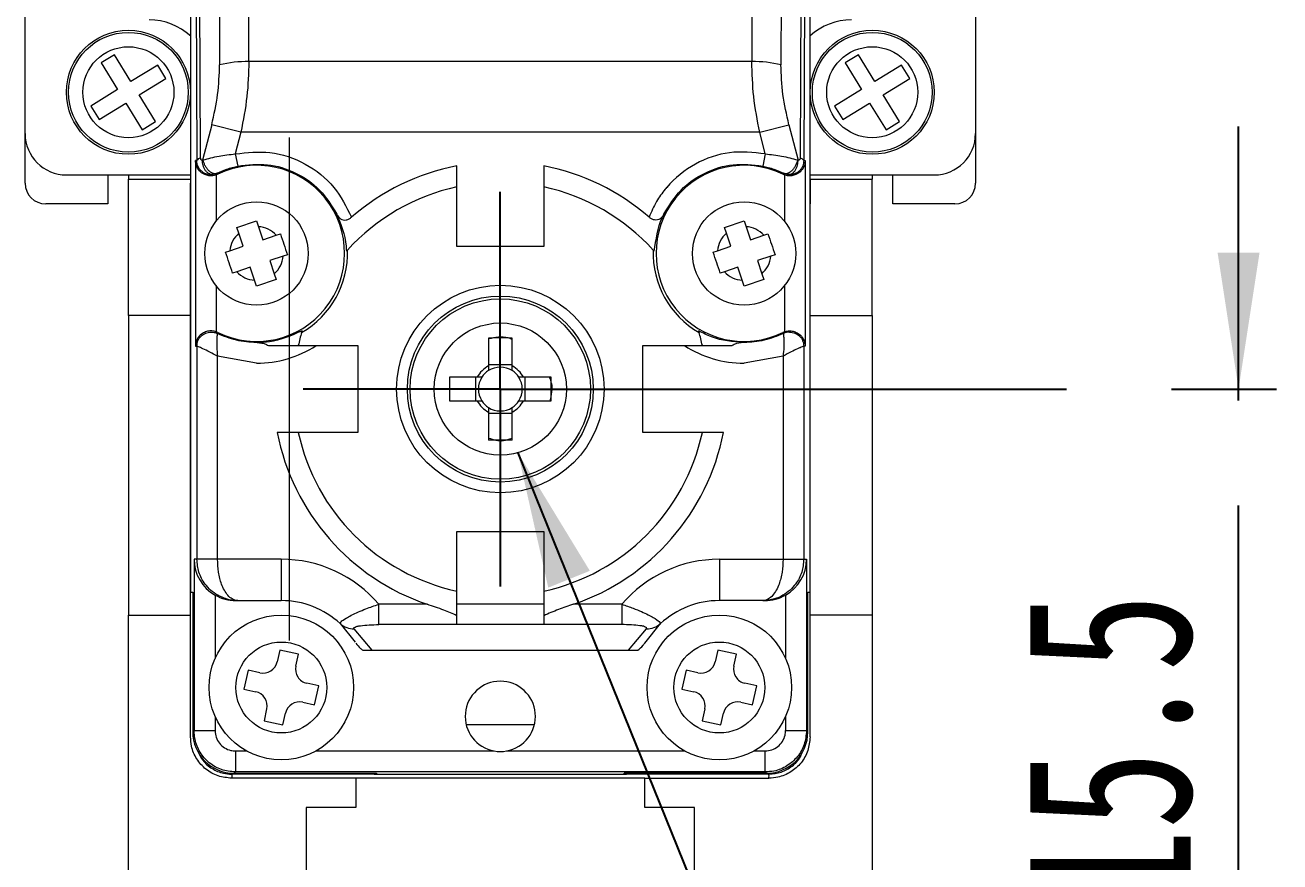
# Model space of a CAD drawing. Header units: millimetres. Extents: x 5 to 415, y -41 to 292.
# Drawn here: x 30.02 to 60.39, y 72.34 to 92.58 of the extents above; entities that cross this region are included whole.
import ezdxf

# ---------------------------------------------------------------- set-up
doc = ezdxf.new("R2010")
doc.units = ezdxf.units.MM
doc.linetypes.add('CENTERX2', pattern=[20.32, 12.7, -2.54, 2.54, -2.54])
doc.layers.add('CENTER_LINE', color=7, linetype='CENTERX2')
doc.styles.add('SLDTEXTSTYLE0', font='TXT', dxfattribs={"width": 0.7})
doc.dimstyles.new('SLDDIMSTYLE4', dxfattribs={"dimtxt": 4, "dimasz": 3.302, "dimexe": 0, "dimexo": 0.0625, "dimgap": 1, "dimtad": 1, "dimdec": 1, "dimrnd": 1e-09, "dimzin": 12, "dimdsep": 46, "dimtxsty": 'SLDTEXTSTYLE0', "dimsah": 1, "dimcen": 0.09, "dimadec": 0, "dimazin": 3, "dimtfac": 1, "dimtdec": 1, "dimtmove": 0, "dimatfit": 0, "dimfxl": 1, "dimfrac": 2, "dimtolj": 1, "dimtzin": 12, "dimarcsym": 0})
doc.dimstyles.new('SLDDIMSTYLE6', dxfattribs={"dimtxt": 0.18, "dimasz": 3.302, "dimexe": 0, "dimexo": 0.0625, "dimgap": 0, "dimtad": 0, "dimtih": 1, "dimtoh": 1, "dimdec": 0, "dimrnd": 1e-09, "dimzin": 0, "dimdsep": 46, "dimtxsty": 'Standard', "dimsah": 1, "dimcen": 0.09, "dimadec": 0, "dimazin": 0, "dimtfac": 3.302, "dimtdec": 0, "dimtofl": 0, "dimtmove": 0, "dimatfit": 3, "dimfxl": 1, "dimfrac": 2, "dimtolj": 1, "dimtzin": 0, "dimarcsym": 0})

# ---------------------------------------------------------------- blocks, each defined once
blk = doc.blocks.new('_D_31')
at = {"layer": 'CENTER_LINE'}
for p, q in [((59.385, 83.777), (59.385, 90.127)), ((42.52, 83.777), (60.385, 83.777)), ((59.385, 68.257), (59.385, 83.777)), ((49.97, 68.257), (60.385, 68.257)), ((59.385, 68.257), (59.385, 61.907))]:
    blk.add_line(p, q, dxfattribs=at)
for points in [[(59.385, 83.777), (59.893, 87.079), (58.877, 87.079)], [(59.385, 68.257), (58.877, 64.955), (59.893, 64.955)]]:
    blk.add_solid(points, dxfattribs=at)
at = {"layer": 'CENTER_LINE', "insert": (54.229, 71.222), "char_height": 4, "attachment_point": 1, "rotation": 90, "style": 'SLDTEXTSTYLE0'}
blk.add_mtext('15.5', dxfattribs=at)
blk = doc.blocks.new('SW_CENTERMARKSYMBOL_10')
at = {"layer": 'CENTER_LINE', "color": 0}
for p, q in [((0, 2.5), (0, 4.775)), ((0, 0), (0, 2.5)), ((-2.5, 0), (-4.775, 0)), ((0, 0), (-2.5, 0)), ((0, 0), (0, -2.5)), ((0, 0), (2.5, 0)), ((2.5, 0), (4.775, 0)), ((0, -2.5), (0, -4.775))]:
    blk.add_line(p, q, dxfattribs=at)

msp = doc.modelspace()

# ---------------------------------------------------------------- linework, layer by layer
at = {"color": 7, "linetype": 'Continuous', "lineweight": 18}
for p, q in [((34.028, 78.859), (34.028, 97.557)), ((34.726, 97.542), (34.727, 91.622)), ((35.434, 91.698), (35.434, 97.644)), ((47.605, 97.643), (47.605, 91.698)), ((48.313, 97.542), (48.312, 91.622)), ((34.137, 97.359), (34.175, 89.304)), ((34.263, 89.359), (34.225, 97.412)), ((48.814, 97.412), (48.776, 89.359)), ((48.902, 97.359), (48.864, 89.304)), ((49.014, 78.859), (49.014, 93.846)), ((30.02, 89.957), (30.02, 93.207)), ((53.02, 93.207), (53.02, 89.957)), ((32.185, 91.866), (31.861, 91.668)), ((32.582, 91.218), (32.185, 91.866)), ((50.185, 91.866), (49.861, 91.668)), ((50.582, 91.218), (50.185, 91.866)), ((31.861, 91.668), (32.258, 91.02)), ((33.23, 91.615), (32.582, 91.218)), ((33.429, 91.291), (33.23, 91.615)), ((47.605, 91.698), (35.434, 91.698)), ((49.861, 91.668), (50.258, 91.02)), ((51.23, 91.615), (50.582, 91.218)), ((51.429, 91.291), (51.23, 91.615)), ((32.781, 90.894), (33.429, 91.291)), ((50.781, 90.894), (51.429, 91.291)), ((32.258, 91.02), (31.61, 90.623)), ((33.178, 90.246), (32.781, 90.894)), ((50.258, 91.02), (49.61, 90.623)), ((51.178, 90.246), (50.781, 90.894)), ((31.61, 90.623), (31.809, 90.298)), ((31.809, 90.298), (32.457, 90.695)), ((32.457, 90.695), (32.854, 90.047)), ((49.61, 90.623), (49.809, 90.298)), ((49.809, 90.298), (50.457, 90.695)), ((50.457, 90.695), (50.854, 90.047)), ((32.854, 90.047), (33.178, 90.246)), ((50.854, 90.047), (51.178, 90.246)), ((30.02, 88.757), (30.02, 89.957)), ((34.536, 90.173), (34.314, 89.316)), ((35.243, 89.99), (34.536, 90.173)), ((35.243, 89.99), (35.107, 89.466)), ((47.796, 89.99), (35.243, 89.99)), ((47.796, 89.99), (48.503, 90.173)), ((47.932, 89.466), (47.796, 89.99)), ((48.503, 90.173), (48.725, 89.316)), ((53.02, 89.957), (53.02, 88.757)), ((34.175, 89.304), (34.142, 89.304)), ((34.142, 89.304), (34.142, 84.814)), ((34.314, 89.316), (34.331, 89.319)), ((35.107, 89.466), (35.17, 89.172)), ((47.932, 89.466), (47.869, 89.172)), ((48.725, 89.316), (48.708, 89.319)), ((48.864, 89.304), (48.897, 89.304)), ((48.897, 89.304), (48.897, 84.814)), ((34.67, 88.996), (34.572, 88.965)), ((34.682, 88.972), (34.67, 88.996)), ((40.47, 88.665), (40.47, 89.175)), ((42.57, 89.175), (42.57, 88.665)), ((48.369, 88.996), (48.357, 88.972)), ((48.467, 88.965), (48.369, 88.996)), ((31.02, 88.957), (34.028, 88.957)), ((32.02, 88.957), (32.02, 88.257)), ((32.52, 88.957), (32.52, 88.857)), ((32.52, 85.557), (32.52, 88.857)), ((32.52, 88.857), (34.02, 88.857)), ((34.02, 88.857), (34.02, 88.257)), ((34.02, 88.857), (34.028, 88.857)), ((34.02, 84.809), (34.02, 88.759)), ((34.02, 88.759), (34.028, 88.759)), ((49.014, 88.957), (52.02, 88.957)), ((49.014, 88.857), (49.02, 88.857)), ((49.02, 88.759), (49.014, 88.759)), ((49.02, 88.857), (49.02, 88.257)), ((49.02, 88.857), (50.52, 88.857)), ((49.02, 84.809), (49.02, 88.759)), ((50.52, 88.957), (50.52, 88.857)), ((50.52, 85.557), (50.52, 88.857)), ((51.02, 88.257), (51.02, 88.957)), ((40.47, 87.227), (40.47, 88.665)), ((42.57, 88.665), (42.57, 87.227)), ((32.02, 88.257), (30.52, 88.257)), ((52.52, 88.257), (51.02, 88.257)), ((35.144, 87.688), (35.618, 87.847)), ((35.618, 87.847), (35.666, 87.705)), ((46.944, 87.688), (47.418, 87.847)), ((47.418, 87.847), (47.466, 87.705)), ((35.192, 87.546), (35.144, 87.688)), ((35.298, 87.23), (35.192, 87.546)), ((35.666, 87.705), (35.772, 87.389)), ((35.772, 87.389), (36.097, 87.498)), ((36.097, 87.498), (36.197, 87.532)), ((46.992, 87.546), (46.944, 87.688)), ((47.098, 87.23), (46.992, 87.546)), ((47.466, 87.705), (47.572, 87.389)), ((47.572, 87.389), (47.897, 87.498)), ((47.897, 87.498), (47.997, 87.532)), ((34.973, 87.121), (35.298, 87.23)), ((42.57, 87.227), (40.47, 87.227)), ((46.773, 87.121), (47.098, 87.23)), ((34.872, 87.087), (34.973, 87.121)), ((36.266, 86.992), (35.941, 86.883)), ((35.941, 86.883), (36.047, 86.567)), ((36.367, 87.026), (36.266, 86.992)), ((37.794, 87.111), (37.819, 87.139)), ((45.22, 87.139), (45.246, 87.111)), ((46.672, 87.087), (46.773, 87.121)), ((48.066, 86.992), (47.741, 86.883)), ((47.741, 86.883), (47.847, 86.567)), ((48.167, 87.026), (48.066, 86.992)), ((35.143, 86.615), (35.042, 86.581)), ((35.467, 86.724), (35.143, 86.615)), ((35.573, 86.408), (35.467, 86.724)), ((36.047, 86.567), (36.095, 86.425)), ((46.943, 86.615), (46.842, 86.581)), ((47.267, 86.724), (46.943, 86.615)), ((47.373, 86.408), (47.267, 86.724)), ((47.847, 86.567), (47.895, 86.425)), ((35.621, 86.266), (35.573, 86.408)), ((36.095, 86.425), (35.621, 86.266)), ((47.421, 86.266), (47.373, 86.408)), ((47.895, 86.425), (47.421, 86.266)), ((34.02, 85.557), (32.52, 85.557)), ((32.52, 85.557), (32.52, 78.307)), ((49.02, 85.557), (50.52, 85.557)), ((50.52, 85.557), (50.52, 78.307)), ((34.67, 85.122), (34.682, 85.145)), ((36.711, 85.148), (36.722, 85.184)), ((46.317, 85.184), (46.328, 85.148)), ((48.357, 85.145), (48.369, 85.122)), ((34.02, 79.409), (34.02, 84.809)), ((34.142, 84.814), (34.177, 84.814)), ((34.177, 84.814), (34.177, 79.659)), ((35.635, 84.902), (35.62, 84.902)), ((35.908, 84.827), (36.631, 84.827)), ((36.631, 84.827), (38.07, 84.827)), ((38.07, 84.827), (38.07, 82.727)), ((41.52, 85.012), (41.234, 85.009)), ((41.234, 85.009), (41.234, 84.334)), ((41.806, 85.009), (41.52, 85.012)), ((41.806, 84.334), (41.806, 85.009)), ((44.97, 84.827), (46.408, 84.827)), ((44.97, 82.727), (44.97, 84.827)), ((46.408, 84.827), (47.131, 84.827)), ((47.42, 84.902), (47.404, 84.902)), ((48.862, 84.814), (48.862, 79.659)), ((48.897, 84.814), (48.862, 84.814)), ((49.02, 79.409), (49.02, 84.809)), ((35.62, 84.402), (34.677, 84.575)), ((34.677, 79.659), (34.677, 84.575)), ((48.362, 84.574), (47.42, 84.402)), ((48.362, 84.574), (48.362, 79.659)), ((41.234, 84.369), (41.806, 84.369)), ((40.962, 84.063), (40.287, 84.063)), ((40.287, 84.063), (40.287, 83.491)), ((40.928, 83.491), (40.928, 84.063)), ((42.752, 84.063), (42.077, 84.063)), ((42.112, 84.063), (42.112, 83.491)), ((42.752, 83.491), (42.752, 84.063)), ((40.287, 83.491), (40.962, 83.491)), ((41.234, 83.219), (41.234, 82.544)), ((41.806, 82.544), (41.806, 83.219)), ((42.077, 83.491), (42.752, 83.491)), ((41.806, 83.185), (41.234, 83.185)), ((36.631, 82.727), (36.121, 82.727)), ((38.07, 82.727), (36.631, 82.727)), ((46.408, 82.727), (44.97, 82.727)), ((46.918, 82.727), (46.408, 82.727)), ((41.52, 82.541), (41.234, 82.544)), ((41.806, 82.544), (41.52, 82.541)), ((40.47, 78.888), (40.47, 80.327)), ((40.47, 80.327), (42.57, 80.327)), ((42.57, 80.327), (42.57, 78.888)), ((34.177, 79.659), (34.109, 79.659)), ((34.109, 79.659), (34.109, 75.513)), ((36.22, 79.659), (34.677, 79.659)), ((36.22, 79.659), (36.22, 78.659)), ((46.82, 79.659), (48.362, 79.659)), ((46.82, 79.659), (46.82, 78.659)), ((48.362, 79.659), (48.862, 79.659)), ((48.862, 79.659), (48.931, 79.659)), ((48.931, 79.659), (48.931, 75.513)), ((34.02, 79.409), (34.023, 79.409)), ((34.023, 75.359), (34.023, 79.409)), ((49.016, 79.409), (49.02, 79.409)), ((49.016, 75.359), (49.016, 79.409)), ((34.028, 78.859), (34.077, 78.859)), ((34.077, 78.859), (34.077, 75.481)), ((34.617, 78.793), (34.617, 77.26)), ((35.117, 78.659), (35.168, 78.659)), ((35.168, 78.659), (36.22, 78.659)), ((40.47, 78.294), (40.47, 78.888)), ((42.57, 78.888), (42.57, 78.294)), ((47.871, 78.659), (46.82, 78.659)), ((47.871, 78.659), (47.922, 78.659)), ((48.422, 78.793), (48.422, 77.26)), ((48.962, 78.859), (49.014, 78.859)), ((48.962, 75.481), (48.962, 78.859)), ((39.751, 78.569), (38.58, 78.569)), ((42.57, 78.569), (40.47, 78.569)), ((44.459, 78.569), (43.288, 78.569)), ((44.459, 78.569), (44.459, 78.078)), ((32.52, 69.257), (32.52, 78.307)), ((32.52, 78.307), (34.023, 78.307)), ((37.644, 78.101), (38.007, 77.654)), ((40.47, 78.078), (38.58, 78.078)), ((40.47, 78.078), (40.47, 78.294)), ((42.57, 78.078), (40.47, 78.078)), ((42.57, 78.294), (42.57, 78.078)), ((44.459, 78.078), (42.57, 78.078)), ((45.015, 77.633), (45.395, 78.101)), ((50.52, 78.307), (49.016, 78.307)), ((50.52, 78.307), (50.52, 69.257)), ((38.417, 77.459), (37.984, 77.978)), ((44.622, 77.459), (45.055, 77.978)), ((36.181, 77.461), (36.118, 77.177)), ((36.637, 77.36), (36.181, 77.461)), ((38.417, 77.459), (44.622, 77.459)), ((46.781, 77.461), (46.718, 77.177)), ((47.237, 77.36), (46.781, 77.461)), ((36.574, 77.075), (36.637, 77.36)), ((47.174, 77.075), (47.237, 77.36)), ((35.416, 76.974), (35.315, 76.518)), ((35.701, 76.911), (35.416, 76.974)), ((46.016, 76.974), (45.915, 76.518)), ((46.301, 76.911), (46.016, 76.974)), ((37.124, 76.595), (36.84, 76.658)), ((37.023, 76.139), (37.124, 76.595)), ((47.724, 76.595), (47.44, 76.658)), ((47.623, 76.139), (47.724, 76.595)), ((35.315, 76.518), (35.6, 76.455)), ((45.915, 76.518), (46.2, 76.455)), ((35.865, 76.038), (35.802, 75.753)), ((36.258, 75.652), (36.321, 75.937)), ((36.738, 76.202), (37.023, 76.139)), ((46.465, 76.038), (46.402, 75.753)), ((46.858, 75.652), (46.921, 75.937)), ((47.338, 76.202), (47.623, 76.139)), ((34.617, 75.853), (34.617, 75.513)), ((35.802, 75.753), (36.258, 75.652)), ((42.345, 75.657), (40.694, 75.657)), ((46.402, 75.753), (46.858, 75.652)), ((48.422, 75.853), (48.422, 75.513)), ((34.109, 75.513), (34.077, 75.481)), ((34.109, 75.513), (34.617, 75.513)), ((48.422, 75.513), (48.931, 75.513)), ((48.931, 75.513), (48.962, 75.481)), ((35.108, 75.022), (35.379, 75.022)), ((35.108, 75.022), (35.108, 74.513)), ((37.06, 75.022), (41.372, 75.022)), ((41.667, 75.022), (45.979, 75.022)), ((47.66, 75.022), (47.931, 75.022)), ((47.931, 74.513), (47.931, 75.022)), ((38.47, 74.46), (35.019, 74.46)), ((35.108, 74.513), (35.077, 74.482)), ((35.077, 74.482), (38.52, 74.482)), ((47.931, 74.513), (35.108, 74.513)), ((38.47, 74.482), (38.47, 74.46)), ((38.47, 74.448), (38.47, 74.46)), ((44.57, 74.448), (38.47, 74.448)), ((38.52, 74.482), (38.52, 74.459)), ((38.52, 74.459), (44.52, 74.459)), ((47.962, 74.482), (44.52, 74.482)), ((44.52, 74.459), (44.52, 74.482)), ((44.57, 74.482), (44.57, 74.46)), ((48.02, 74.46), (44.57, 74.46)), ((44.57, 74.448), (44.57, 74.46)), ((47.931, 74.513), (47.962, 74.482)), ((38.02, 74.362), (35.019, 74.362)), ((38.02, 74.375), (45.02, 74.375)), ((38.02, 74.362), (38.02, 74.375)), ((38.02, 74.362), (38.02, 73.657)), ((45.02, 74.362), (45.02, 74.375)), ((45.02, 73.657), (45.02, 74.362)), ((45.02, 74.362), (48.02, 74.362)), ((38.02, 73.657), (36.82, 73.657)), ((36.82, 73.657), (36.82, 68.257)), ((46.22, 73.657), (45.02, 73.657)), ((46.22, 68.257), (46.22, 73.657))]:
    msp.add_line(p, q, dxfattribs=at)
at = {"color": 8, "linetype": 'Continuous', "lineweight": 18}
for p, q in [((34.572, 88.965), (34.498, 88.961)), ((34.642, 88.956), (34.642, 87.835)), ((48.397, 88.956), (48.397, 87.835)), ((48.558, 88.965), (48.467, 88.965)), ((34.642, 86.278), (34.642, 85.162)), ((48.397, 86.278), (48.397, 85.162))]:
    msp.add_line(p, q, dxfattribs=at)
at = {"color": 7, "linetype": 'Continuous', "lineweight": 18, "flags": 128}
msp.add_lwpolyline([(38.58, 78.078), (38.58, 78.102), (38.58, 78.14), (38.58, 78.19), (38.58, 78.252), (38.58, 78.322), (38.58, 78.4), (38.58, 78.483), (38.58, 78.569)], dxfattribs=at)
at = {"color": 7, "linetype": 'Continuous', "lineweight": 18}
for centre, radius in [((32.52, 90.957), 1.5), ((32.52, 90.957), 1.449), ((50.52, 90.957), 1.5), ((50.52, 90.957), 1.449), ((32.52, 90.957), 1.101), ((50.52, 90.957), 1.101), ((35.62, 87.057), 1.25), ((47.42, 87.057), 1.25), ((41.52, 83.777), 2.51), ((41.52, 83.777), 2.25), ((41.52, 83.777), 2.182), ((41.52, 83.777), 1.598), ((36.22, 76.557), 1.75), ((46.82, 76.557), 1.75), ((36.22, 76.557), 1.1), ((46.82, 76.557), 1.1)]:
    msp.add_circle(centre, radius, dxfattribs=at)
for centre, radius, start, end in [((33.02, 91.207), 1.5, 47.7408, 90), ((50.02, 91.207), 1.5, 90, 132.0792), ((35.393, 88.738), 2.96, 89.2196, 103.0186), ((47.646, 88.738), 2.96, 76.9814, 90.7804), ((31.02, 89.957), 1, 180, 270), ((52.02, 89.957), 1, 270, 0), ((34.268, 89.253), 0.106, 92.8684, 151.1559), ((48.771, 89.253), 0.106, 28.8451, 87.1312), ((34.52, 89.304), 0.369, 289.3449, 296.1039), ((35.62, 87.059), 2.131, 243.8961, 116.1039), ((41.52, 83.777), 5.5, 101.0058, 130.8906), ((41.52, 83.777), 5.5, 49.1094, 78.9942), ((47.42, 87.059), 2.131, 63.8961, 296.1039), ((48.52, 89.304), 0.369, 243.8961, 250.6551), ((30.52, 88.757), 0.5, 180, 270), ((52.52, 88.757), 0.5, 270, 0), ((41.52, 83.777), 5, 102.1224, 137.7437), ((41.52, 83.777), 5, 42.2563, 77.8776), ((35.62, 87.057), 0.65, 131.159, 174.2859), ((35.62, 87.057), 0.65, 42.7923, 85.9192), ((47.42, 87.057), 0.65, 131.159, 174.2859), ((47.42, 87.057), 0.65, 42.7923, 85.9192), ((35.62, 87.057), 0.65, 311.159, 354.2859), ((35.62, 87.059), 2.201, 299.7417, 2.0825), ((47.42, 87.059), 2.201, 177.9175, 240.2583), ((47.42, 87.057), 0.65, 311.159, 354.2859), ((35.62, 87.057), 0.65, 222.7923, 265.9192), ((47.42, 87.057), 0.65, 222.7923, 265.9192), ((34.52, 84.814), 0.369, 63.8961, 70.6551), ((41.52, 83.777), 5, 164.0804, 167.8776), ((41.52, 83.777), 5, 12.1224, 15.9196), ((48.52, 84.814), 0.369, 109.3449, 116.1039), ((35.62, 87.059), 2.657, 270, 302.85), ((47.42, 87.059), 2.657, 237.15, 270), ((41.52, 83.777), 0.627, 117.1428, 152.8572), ((41.52, 83.777), 0.53, 122.6646, 147.3354), ((41.52, 83.777), 0.53, 57.3354, 122.6646), ((41.52, 83.777), 0.627, 27.1428, 62.8572), ((41.52, 83.777), 0.53, 32.6646, 57.3354), ((41.52, 83.777), 0.53, 147.3354, 212.6646), ((41.52, 83.777), 0.53, 327.3354, 32.6646), ((41.52, 83.777), 0.627, 207.1428, 242.8572), ((41.52, 83.777), 0.53, 212.6646, 237.3354), ((41.52, 83.777), 0.53, 237.3354, 302.6646), ((41.52, 83.777), 0.627, 297.1428, 332.8572), ((41.52, 83.777), 0.53, 302.6646, 327.3354), ((41.52, 83.777), 5.5, 191.0058, 251.2406), ((41.52, 83.777), 5, 192.1224, 257.8776), ((41.52, 83.777), 5, 282.1224, 347.8776), ((41.52, 83.777), 5.5, 288.7594, 348.9942), ((36.22, 76.559), 3.1, 40.4177, 90), ((46.82, 76.559), 3.1, 90, 139.5823), ((36.22, 76.559), 2.1, 47.2715, 90), ((46.82, 76.559), 2.1, 90, 132.7285), ((37.962, 78.448), 0.47, 227.4768, 272.6664), ((45.077, 78.448), 0.47, 267.3336, 312.5232), ((35.777, 77.252), 0.35, 257.4821, 347.4821), ((46.377, 77.252), 0.35, 257.4821, 347.4821), ((36.915, 77), 0.35, 167.4821, 257.4821), ((47.515, 77), 0.35, 167.4821, 257.4821), ((41.52, 75.859), 0.85, 279.9708, 260.0292), ((35.524, 76.114), 0.35, 347.4821, 77.4821), ((46.124, 76.114), 0.35, 347.4821, 77.4821), ((36.663, 75.861), 0.35, 77.4821, 167.4821), ((47.263, 75.861), 0.35, 77.4821, 167.4821), ((41.52, 75.859), 0.85, 260.0292, 279.9708)]:
    msp.add_arc(centre, radius, start, end, dxfattribs=at)
for centre, major_axis, ratio, start_param, end_param in [((35.126, 79.659), (1.018, 0), 0.982697, 3.141593, 4.188702), ((47.913, 79.659), (1.018, 0), 0.982697, 5.236076, 6.283185), ((35.117, 79.659), (-1, 0), 0.999848, 1.04711, 1.570796), ((47.922, 79.659), (-1, 0), 0.999848, 1.570796, 2.094483), ((35.077, 75.482), (0.707, 0.707), 0.999695, 2.356347, 3.926839), ((47.962, 75.482), (0.707, -0.707), 0.999695, 5.497939, 7.068431)]:
    msp.add_ellipse(centre, major_axis=major_axis, ratio=ratio, start_param=start_param, end_param=end_param, dxfattribs=at)
for points, knots in [([(34.536, 90.173), (34.591, 90.417), (34.702, 90.9), (34.718, 91.383), (34.727, 91.622)], [0, 0, 0, 0, 0.504154, 1, 1, 1, 1]), ([(35.434, 91.698), (35.426, 91.417), (35.409, 90.85), (35.299, 90.278), (35.243, 89.99)], [0, 0, 0, 0, 0.495576, 1, 1, 1, 1]), ([(47.796, 89.99), (47.741, 90.278), (47.63, 90.85), (47.614, 91.417), (47.605, 91.698)], [0, 0, 0, 0, 0.5044166, 1, 1, 1, 1]), ([(48.503, 90.173), (48.448, 90.417), (48.337, 90.9), (48.321, 91.383), (48.312, 91.622)], [0, 0, 0, 0, 0.504153, 1, 1, 1, 1]), ([(34.642, 88.956), (34.608, 88.947), (34.54, 88.929), (34.437, 88.939), (34.331, 88.977), (34.223, 89.062), (34.158, 89.179), (34.143, 89.266), (34.142, 89.303), (34.142, 89.304)], [0, 0, 0, 0, 0.117763, 0.235394, 0.357437, 0.547783, 0.812584, 0.994967, 1, 1, 1, 1]), ([(34.498, 88.961), (34.473, 88.964), (34.424, 88.97), (34.355, 88.999), (34.293, 89.042), (34.242, 89.096), (34.204, 89.16), (34.18, 89.23), (34.177, 89.279), (34.175, 89.304)], [0, 0, 0, 0, 0.143919, 0.288013, 0.432284, 0.575061, 0.717219, 0.858838, 1, 1, 1, 1]), ([(34.263, 89.359), (34.263, 89.355), (34.264, 89.349), (34.268, 89.336), (34.279, 89.324), (34.295, 89.315), (34.308, 89.316), (34.314, 89.316)], [0, 0, 0, 0, 0.105787, 0.213994, 0.459109, 0.727072, 1, 1, 1, 1]), ([(34.572, 88.965), (34.558, 88.964), (34.527, 88.962), (34.479, 88.979), (34.431, 89.01), (34.387, 89.058), (34.351, 89.118), (34.327, 89.185), (34.314, 89.252), (34.314, 89.295), (34.314, 89.316)], [0, 0, 0, 0, 0.113183, 0.235918, 0.365964, 0.5, 0.634036, 0.764082, 0.886817, 1, 1, 1, 1]), ([(34.331, 89.319), (34.453, 89.353), (34.682, 89.418), (34.971, 89.45), (35.107, 89.466)], [0, 0, 0, 0, 0.5298078, 1, 1, 1, 1]), ([(34.67, 88.996), (34.657, 88.991), (34.63, 88.982), (34.579, 88.988), (34.523, 89.012), (34.465, 89.056), (34.413, 89.116), (34.372, 89.185), (34.344, 89.254), (34.335, 89.298), (34.331, 89.319)], [0, 0, 0, 0, 0.110626, 0.23271, 0.363836, 0.5, 0.636164, 0.76729, 0.889374, 1, 1, 1, 1]), ([(35.107, 89.466), (35.388, 89.497), (35.969, 89.561), (36.82, 89.263), (37.532, 88.71), (37.793, 88.187), (37.919, 87.934)], [0, 0, 0, 0, 0.241992, 0.5, 0.758008, 1, 1, 1, 1]), ([(47.932, 89.466), (47.641, 89.497), (47.061, 89.559), (46.209, 89.259), (45.739, 88.882), (45.533, 88.639), (45.443, 88.531), (45.281, 88.303), (45.176, 88.063), (45.12, 87.934)], [0, 0, 0, 0, 0.249763, 0.499526, 0.757284, 0.759303, 0.774969, 0.878706, 1, 1, 1, 1]), ([(47.932, 89.466), (48.068, 89.45), (48.357, 89.418), (48.587, 89.353), (48.708, 89.319)], [0, 0, 0, 0, 0.470945, 1, 1, 1, 1]), ([(48.708, 89.319), (48.704, 89.298), (48.695, 89.254), (48.667, 89.185), (48.626, 89.116), (48.574, 89.056), (48.516, 89.012), (48.46, 88.988), (48.409, 88.982), (48.382, 88.991), (48.369, 88.996)], [0, 0, 0, 0, 0.1106259, 0.2327098, 0.3638361, 0.5, 0.636164, 0.7672902, 0.8893741, 1, 1, 1, 1]), ([(48.897, 89.304), (48.897, 89.303), (48.896, 89.266), (48.882, 89.179), (48.816, 89.062), (48.709, 88.977), (48.602, 88.939), (48.499, 88.929), (48.431, 88.947), (48.397, 88.956)], [0, 0, 0, 0, 0.005034, 0.187416, 0.452217, 0.642563, 0.764606, 0.882237, 1, 1, 1, 1]), ([(48.467, 88.965), (48.482, 88.964), (48.514, 88.963), (48.564, 88.98), (48.613, 89.014), (48.656, 89.063), (48.69, 89.124), (48.713, 89.19), (48.725, 89.255), (48.725, 89.296), (48.725, 89.316)], [0, 0, 0, 0, 0.118146, 0.244995, 0.37775, 0.512674, 0.645653, 0.772913, 0.891593, 1, 1, 1, 1]), ([(48.864, 89.304), (48.859, 89.262), (48.853, 89.195), (48.81, 89.114), (48.765, 89.059), (48.706, 89.012), (48.643, 88.982), (48.591, 88.964), (48.564, 88.965), (48.558, 88.965)], [0, 0, 0, 0, 0.250741, 0.392098, 0.543794, 0.673085, 0.840849, 0.962016, 1, 1, 1, 1]), ([(48.776, 89.359), (48.776, 89.355), (48.775, 89.348), (48.771, 89.336), (48.76, 89.324), (48.744, 89.315), (48.731, 89.316), (48.725, 89.316)], [0, 0, 0, 0, 0.107272, 0.216266, 0.463262, 0.73307, 1, 1, 1, 1]), ([(34.67, 88.996), (34.743, 89.03), (34.852, 89.081), (35.031, 89.14), (35.124, 89.161), (35.17, 89.172)], [0, 0, 0, 0, 0.50598, 0.757681, 1, 1, 1, 1]), ([(35.17, 89.172), (35.408, 89.199), (35.885, 89.254), (36.581, 89.033), (37.184, 88.622), (37.435, 88.212), (37.561, 88.008)], [0, 0, 0, 0, 0.25, 0.5, 0.75, 1, 1, 1, 1]), ([(45.478, 88.008), (45.604, 88.212), (45.855, 88.622), (46.458, 89.033), (47.154, 89.254), (47.631, 89.199), (47.869, 89.172)], [0, 0, 0, 0, 0.25, 0.5, 0.75, 1, 1, 1, 1]), ([(47.869, 89.172), (47.915, 89.161), (48.008, 89.14), (48.187, 89.081), (48.296, 89.03), (48.369, 88.996)], [0, 0, 0, 0, 0.242384, 0.494157, 1, 1, 1, 1]), ([(37.561, 88.008), (37.66, 87.763), (37.774, 87.484), (37.791, 87.151), (37.794, 87.111)], [0, 0, 0, 0, 0.877396, 1, 1, 1, 1]), ([(37.561, 88.008), (37.587, 87.966), (37.626, 87.906), (37.714, 87.866), (37.787, 87.863), (37.86, 87.889), (37.9, 87.92), (37.919, 87.934)], [0, 0, 0, 0, 0.381572, 0.550126, 0.720262, 0.867847, 1, 1, 1, 1]), ([(45.478, 88.008), (45.452, 87.966), (45.413, 87.906), (45.325, 87.866), (45.252, 87.863), (45.179, 87.889), (45.139, 87.92), (45.12, 87.934)], [0, 0, 0, 0, 0.381547, 0.550115, 0.720266, 0.867861, 1, 1, 1, 1]), ([(45.246, 87.111), (45.287, 87.395), (45.333, 87.715), (45.464, 87.978), (45.478, 88.008)], [0, 0, 0, 0, 0.888653, 1, 1, 1, 1]), ([(34.642, 85.162), (34.609, 85.171), (34.568, 85.182), (34.488, 85.184), (34.405, 85.171), (34.294, 85.118), (34.191, 85.016), (34.149, 84.904), (34.142, 84.831), (34.142, 84.815), (34.142, 84.814)], [0, 0, 0, 0, 0.11544, 0.141145, 0.277216, 0.412411, 0.624676, 0.915152, 0.994966, 1, 1, 1, 1]), ([(34.177, 84.814), (34.182, 84.859), (34.192, 84.949), (34.272, 85.062), (34.385, 85.141), (34.475, 85.151), (34.52, 85.157)], [0, 0, 0, 0, 0.2499999, 0.4999999, 0.7499999, 1, 1, 1, 1]), ([(34.52, 85.157), (34.546, 85.155), (34.598, 85.152), (34.646, 85.132), (34.67, 85.122)], [0, 0, 0, 0, 0.5, 1, 1, 1, 1]), ([(34.67, 85.122), (34.67, 85.119), (34.669, 85.114), (34.665, 85.078), (34.661, 85.023), (34.656, 84.93), (34.655, 84.78), (34.669, 84.647), (34.677, 84.575)], [0, 0, 0, 0, 0.12306, 0.248493, 0.377059, 0.509618, 0.734984, 1, 1, 1, 1]), ([(35.62, 84.902), (35.455, 84.911), (35.126, 84.93), (34.822, 85.058), (34.67, 85.122)], [0, 0, 0, 0, 0.5, 1, 1, 1, 1]), ([(36.722, 85.184), (36.459, 85.07), (36.094, 84.911), (35.735, 84.904), (35.635, 84.902)], [0, 0, 0, 0, 0.7222236, 1, 1, 1, 1]), ([(41.806, 84.977), (41.773, 84.99), (41.592, 85.062), (41.395, 85.022), (41.234, 84.99)], [0, 0, 0, 0, 0.180405, 1, 1, 1, 1]), ([(47.404, 84.902), (47.146, 84.92), (46.782, 84.946), (46.422, 85.131), (46.317, 85.184)], [0, 0, 0, 0, 0.710804, 1, 1, 1, 1]), ([(48.369, 85.122), (48.217, 85.058), (47.913, 84.93), (47.584, 84.911), (47.42, 84.902)], [0, 0, 0, 0, 0.5, 1, 1, 1, 1]), ([(48.369, 85.122), (48.369, 85.119), (48.37, 85.114), (48.374, 85.078), (48.378, 85.023), (48.383, 84.93), (48.384, 84.78), (48.37, 84.646), (48.362, 84.574)], [0, 0, 0, 0, 0.123087, 0.248535, 0.377103, 0.509653, 0.735072, 1, 1, 1, 1]), ([(48.52, 85.157), (48.492, 85.155), (48.44, 85.152), (48.392, 85.131), (48.369, 85.122)], [0, 0, 0, 0, 0.5237, 1, 1, 1, 1]), ([(48.397, 85.162), (48.431, 85.171), (48.471, 85.182), (48.552, 85.184), (48.635, 85.171), (48.745, 85.118), (48.848, 85.016), (48.89, 84.904), (48.897, 84.831), (48.897, 84.815), (48.897, 84.814)], [0, 0, 0, 0, 0.11544, 0.141145, 0.277216, 0.412411, 0.624676, 0.915152, 0.994966, 1, 1, 1, 1]), ([(48.52, 85.157), (48.564, 85.151), (48.654, 85.141), (48.768, 85.062), (48.847, 84.949), (48.857, 84.859), (48.862, 84.814)], [0, 0, 0, 0, 0.25, 0.5, 0.75, 1, 1, 1, 1]), ([(34.677, 84.575), (34.614, 84.608), (34.486, 84.676), (34.318, 84.754), (34.224, 84.796), (34.184, 84.812), (34.179, 84.813), (34.177, 84.814)], [0, 0, 0, 0, 0.260217, 0.529104, 0.765257, 0.882426, 1, 1, 1, 1]), ([(35.635, 84.902), (35.712, 84.895), (35.808, 84.887), (35.892, 84.836), (35.908, 84.827)], [0, 0, 0, 0, 0.804502, 1, 1, 1, 1]), ([(47.404, 84.902), (47.327, 84.895), (47.231, 84.887), (47.147, 84.836), (47.131, 84.827)], [0, 0, 0, 0, 0.804617, 1, 1, 1, 1]), ([(48.862, 84.814), (48.86, 84.813), (48.855, 84.811), (48.824, 84.799), (48.776, 84.778), (48.692, 84.74), (48.552, 84.675), (48.427, 84.609), (48.362, 84.574)], [0, 0, 0, 0, 0.119498, 0.23974, 0.361536, 0.485663, 0.730817, 1, 1, 1, 1]), ([(41.234, 84.334), (41.234, 84.304), (41.234, 84.267), (41.234, 84.229), (41.234, 84.223)], [0, 0, 0, 0, 0.842199, 1, 1, 1, 1]), ([(41.806, 84.223), (41.806, 84.25), (41.806, 84.288), (41.806, 84.324), (41.806, 84.334)], [0, 0, 0, 0, 0.711887, 1, 1, 1, 1]), ([(41.073, 84.063), (41.047, 84.063), (41.009, 84.063), (40.972, 84.063), (40.962, 84.063)], [0, 0, 0, 0, 0.711887, 1, 1, 1, 1]), ([(42.077, 84.063), (42.047, 84.063), (42.01, 84.063), (41.972, 84.063), (41.966, 84.063)], [0, 0, 0, 0, 0.842199, 1, 1, 1, 1]), ([(42.728, 83.491), (42.761, 83.635), (42.806, 83.833), (42.73, 84.014), (42.709, 84.063)], [0, 0, 0, 0, 0.731793, 1, 1, 1, 1]), ([(40.962, 83.491), (40.993, 83.491), (41.029, 83.491), (41.067, 83.491), (41.073, 83.491)], [0, 0, 0, 0, 0.842199, 1, 1, 1, 1]), ([(41.234, 83.33), (41.234, 83.303), (41.234, 83.266), (41.234, 83.229), (41.234, 83.219)], [0, 0, 0, 0, 0.7118873, 1, 1, 1, 1]), ([(41.806, 83.219), (41.806, 83.25), (41.806, 83.286), (41.806, 83.324), (41.806, 83.33)], [0, 0, 0, 0, 0.8421989, 1, 1, 1, 1]), ([(41.966, 83.491), (41.993, 83.491), (42.031, 83.491), (42.067, 83.491), (42.077, 83.491)], [0, 0, 0, 0, 0.711887, 1, 1, 1, 1]), ([(41.234, 82.592), (41.354, 82.553), (41.549, 82.492), (41.735, 82.564), (41.806, 82.592)], [0, 0, 0, 0, 0.622247, 1, 1, 1, 1]), ([(35.168, 78.659), (35.121, 78.667), (35.038, 78.68), (34.928, 78.778), (34.842, 78.901), (34.759, 79.084), (34.692, 79.336), (34.682, 79.553), (34.677, 79.659)], [0, 0, 0, 0, 0.191389, 0.339653, 0.480936, 0.608398, 0.809867, 1, 1, 1, 1]), ([(48.362, 79.659), (48.357, 79.553), (48.347, 79.336), (48.28, 79.084), (48.197, 78.902), (48.112, 78.778), (48.001, 78.68), (47.918, 78.667), (47.871, 78.659)], [0, 0, 0, 0, 0.190183, 0.391587, 0.518897, 0.659859, 0.807345, 1, 1, 1, 1]), ([(48.862, 79.659), (48.853, 79.553), (48.833, 79.336), (48.695, 79.084), (48.53, 78.902), (48.356, 78.778), (48.134, 78.68), (47.966, 78.667), (47.871, 78.659)], [0, 0, 0, 0, 0.190182, 0.391587, 0.518814, 0.659859, 0.807214, 1, 1, 1, 1]), ([(35.168, 78.659), (35.073, 78.663), (34.953, 78.668), (34.843, 78.718), (34.821, 78.728)], [0, 0, 0, 0, 0.797018, 1, 1, 1, 1]), ([(37.644, 78.101), (37.645, 78.114), (37.646, 78.14), (37.762, 78.222), (37.915, 78.306), (38.077, 78.383), (38.3, 78.476), (38.474, 78.533), (38.58, 78.569)], [0, 0, 0, 0, 0.195533, 0.397857, 0.520192, 0.662414, 0.794289, 1, 1, 1, 1]), ([(40.47, 78.294), (40.365, 78.34), (40.133, 78.443), (39.886, 78.524), (39.751, 78.569)], [0, 0, 0, 0, 0.450985, 1, 1, 1, 1]), ([(43.288, 78.569), (43.166, 78.528), (42.92, 78.447), (42.687, 78.345), (42.57, 78.294)], [0, 0, 0, 0, 0.496019, 1, 1, 1, 1]), ([(44.459, 78.569), (44.553, 78.538), (44.719, 78.483), (44.934, 78.395), (45.098, 78.319), (45.26, 78.233), (45.391, 78.143), (45.393, 78.115), (45.395, 78.101)], [0, 0, 0, 0, 0.182297, 0.322117, 0.457609, 0.574043, 0.791757, 1, 1, 1, 1]), ([(37.984, 77.978), (37.979, 77.985), (37.97, 77.999), (37.999, 78.02), (38.056, 78.038), (38.167, 78.058), (38.345, 78.075), (38.501, 78.077), (38.58, 78.078)], [0, 0, 0, 0, 0.119629, 0.235882, 0.354499, 0.47966, 0.73658, 1, 1, 1, 1]), ([(45.055, 77.978), (45.06, 77.985), (45.069, 77.999), (45.04, 78.019), (44.983, 78.038), (44.873, 78.058), (44.694, 78.075), (44.538, 78.077), (44.459, 78.078)], [0, 0, 0, 0, 0.1182451, 0.2358313, 0.3516565, 0.4796451, 0.73658, 1, 1, 1, 1]), ([(38.024, 77.633), (38.059, 77.585), (38.107, 77.518), (38.174, 77.472), (38.193, 77.459)], [0, 0, 0, 0, 0.721928, 1, 1, 1, 1]), ([(38.193, 77.459), (38.203, 77.459), (38.223, 77.459), (38.264, 77.459), (38.309, 77.459), (38.35, 77.459), (38.385, 77.459), (38.407, 77.459), (38.417, 77.459)], [0, 0, 0, 0, 0.302904, 0.5868, 0.763479, 0.863466, 0.940683, 1, 1, 1, 1]), ([(44.622, 77.459), (44.636, 77.459), (44.662, 77.459), (44.704, 77.459), (44.768, 77.459), (44.813, 77.459), (44.837, 77.459), (44.846, 77.459)], [0, 0, 0, 0, 0.081806, 0.163008, 0.304881, 0.721802, 1, 1, 1, 1]), ([(44.846, 77.459), (44.893, 77.495), (44.959, 77.545), (45.003, 77.614), (45.015, 77.633)], [0, 0, 0, 0, 0.721901, 1, 1, 1, 1]), ([(35.019, 74.362), (34.907, 74.374), (34.683, 74.396), (34.385, 74.567), (34.16, 74.82), (34.04, 75.1), (34.028, 75.285), (34.023, 75.359)], [0, 0, 0, 0, 0.214704, 0.429408, 0.644093, 0.85877, 1, 1, 1, 1]), ([(35.108, 74.513), (34.993, 74.525), (34.766, 74.547), (34.465, 74.724), (34.241, 74.979), (34.125, 75.259), (34.113, 75.442), (34.109, 75.513)], [0, 0, 0, 0, 0.219954, 0.43457, 0.649243, 0.863978, 1, 1, 1, 1]), ([(34.617, 75.513), (34.623, 75.458), (34.633, 75.349), (34.717, 75.202), (34.84, 75.091), (34.979, 75.03), (35.071, 75.024), (35.108, 75.022)], [0, 0, 0, 0, 0.21219, 0.423972, 0.641513, 0.855056, 1, 1, 1, 1]), ([(47.931, 75.022), (47.985, 75.027), (48.094, 75.037), (48.241, 75.121), (48.353, 75.245), (48.414, 75.384), (48.419, 75.476), (48.422, 75.513)], [0, 0, 0, 0, 0.212202, 0.423999, 0.641521, 0.855071, 1, 1, 1, 1]), ([(48.931, 75.513), (48.919, 75.398), (48.896, 75.17), (48.72, 74.87), (48.464, 74.645), (48.185, 74.529), (48.002, 74.517), (47.931, 74.513)], [0, 0, 0, 0, 0.219897, 0.434512, 0.649185, 0.86392, 1, 1, 1, 1]), ([(49.016, 75.359), (49.005, 75.247), (48.983, 75.023), (48.811, 74.724), (48.558, 74.499), (48.278, 74.38), (48.093, 74.367), (48.02, 74.362)], [0, 0, 0, 0, 0.2147035, 0.4294078, 0.6440927, 0.8587702, 1, 1, 1, 1]), ([(34.222, 74.971), (34.251, 74.911), (34.324, 74.759), (34.536, 74.584), (34.786, 74.475), (34.953, 74.465), (35.019, 74.46)], [0, 0, 0, 0, 0.198048, 0.49978, 0.801501, 1, 1, 1, 1]), ([(48.02, 74.46), (48.121, 74.47), (48.324, 74.49), (48.588, 74.647), (48.761, 74.816), (48.807, 74.941), (48.818, 74.972)], [0, 0, 0, 0, 0.301284, 0.602569, 0.903829, 1, 1, 1, 1]), ([(35.019, 74.46), (35.021, 74.442), (35.024, 74.409), (35.021, 74.377), (35.019, 74.362)], [0, 0, 0, 0, 0.560004, 1, 1, 1, 1]), ([(48.02, 74.362), (48.021, 74.381), (48.024, 74.413), (48.021, 74.446), (48.02, 74.46)], [0, 0, 0, 0, 0.560005, 1, 1, 1, 1])]:
    msp.add_open_spline(points, degree=3, knots=knots, dxfattribs=at)
for points in [[(36.197, 87.532), (36.226, 87.448), (36.282, 87.279), (36.339, 87.11), (36.367, 87.026)], [(47.997, 87.532), (48.026, 87.448), (48.082, 87.279), (48.139, 87.11), (48.167, 87.026)], [(35.042, 86.581), (35.013, 86.666), (34.957, 86.834), (34.9, 87.003), (34.872, 87.087)], [(46.842, 86.581), (46.813, 86.666), (46.757, 86.834), (46.7, 87.003), (46.672, 87.087)], [(34.677, 79.659), (34.612, 79.659), (34.482, 79.659), (34.318, 79.659), (34.202, 79.659), (34.185, 79.659), (34.177, 79.659)]]:
    msp.add_open_spline(points, degree=3, dxfattribs=at)
at = {"color": 8, "linetype": 'Continuous', "lineweight": 18}
msp.add_open_spline([(34.821, 78.728), (34.775, 78.746), (34.662, 78.788), (34.51, 78.903), (34.344, 79.083), (34.207, 79.336), (34.187, 79.553), (34.177, 79.659)], degree=3, knots=[0, 0, 0, 0, 0.130966, 0.316821, 0.484642, 0.749693, 1, 1, 1, 1], dxfattribs=at)
at = {"layer": 'CENTER_LINE', "linetype": 'CENTERX2', "lineweight": 18}
msp.add_line((36.42, 77.691), (36.42, 89.862), dxfattribs=at)

# ---------------------------------------------------------------- block references
at = {"layer": 'CENTER_LINE'}
msp.add_blockref('SW_CENTERMARKSYMBOL_10', (41.52, 83.777), dxfattribs=at)

# ---------------------------------------------------------------- dimensions: what is measured, and where the dimension line sits
dim = msp.add_linear_dim(base=(59.385, 83.777), p1=(48.97, 68.257), p2=(41.52, 83.777), angle=90, dimstyle='SLDDIMSTYLE4', dxfattribs=at)
dim.commit()
dim.dimension.update_dxf_attribs({"geometry": '_D_31', "text_midpoint": (59.385, 76.017), "dimtype": 160})

# ---------------------------------------------------------------- leaders
msp.add_leader([(41.945, 82.237), (51.765, 57.957)], dimstyle='SLDDIMSTYLE6', dxfattribs=at)

doc.saveas('drawing.dxf')
